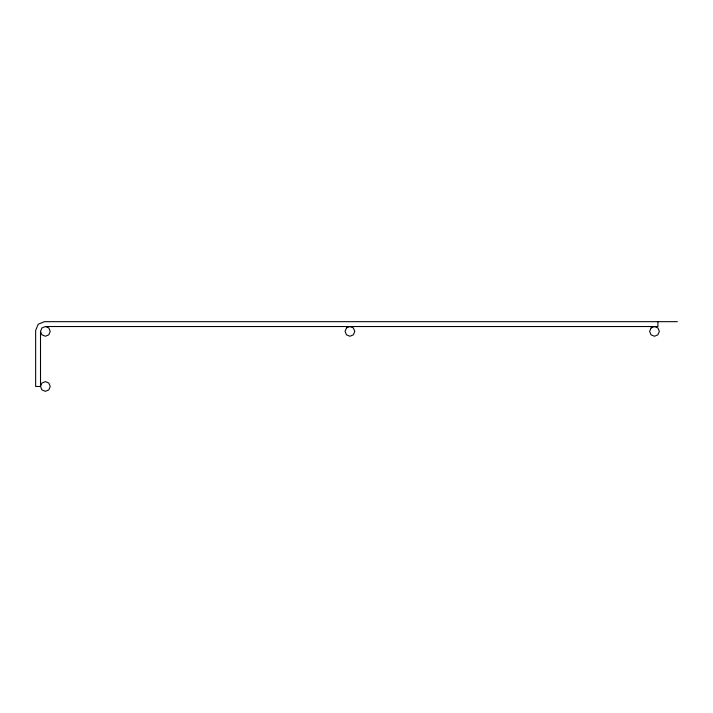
<?xml version="1.0" encoding="UTF-8"?>
<svg xmlns="http://www.w3.org/2000/svg" width="713" height="713" viewBox="0 0 713 713"><rect width="100%" height="100%" fill="white"/><g stroke="black" fill="none" stroke-linecap="round" stroke-linejoin="round"><path stroke-width="1.07" d="M40.507 331.393L41.933 327.953L45.374 326.527L48.805 327.953L50.231 331.393L48.805 334.825L45.374 336.251L41.933 334.825L40.507 331.393L40.507 386.473L41.933 389.904L45.374 391.33L48.805 389.904L50.231 386.473L48.805 383.033L45.374 381.607L41.933 383.033L40.507 386.473L35.65 386.473L35.65 330.422L38.217 324.237L44.402 321.67L677.35 321.67M46.39 326.527L657.912 326.527L657.912 321.67M346.482 327.953L345.065 331.393L346.482 334.825L349.923 336.251L353.363 334.825L354.78 331.393L353.363 327.953L349.923 326.527L346.482 327.953M651.04 327.953L649.614 331.393L651.04 334.825L654.472 336.251L657.912 334.825L659.338 331.393L657.912 327.953L654.472 326.527L651.04 327.953"/></g></svg>
